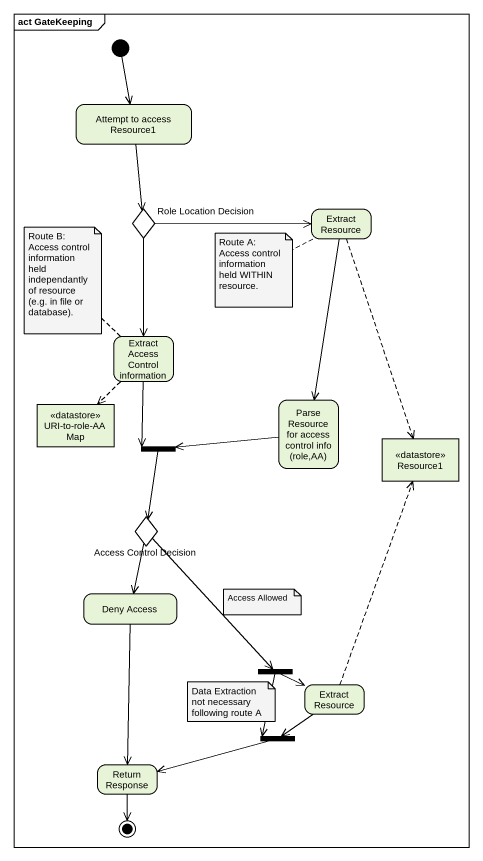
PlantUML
@startuml
mainframe act GateKeeping
hide empty description
state "Attempt to access Resource1" as Attempt_to_access_Resource1
state "Role Location Decision" as Role_Location_Decision <<choice>>
state "Extract Resource" as Extract_Resource
state "Extract Access Control information" as Extract_Access_Control
state "Parse Resource for access control info (role,AA)" as Parse_Resource_for_access
state "URI-to-role-AA Map" as URI_to_role_AA_Map <<datastore>>
state Resource1 <<datastore>>
state fork1 <<join>>
state "Access Control Decision" as Access_Control_Decision <<choice>>
state "Deny Access" as Deny_Access
state fork2 <<fork>>
state "Extract Resource" as Extract_Resource_2
state fork3 <<join>>
state "Return Response" as Return_Response
[*] --> Attempt_to_access_Resource1
Attempt_to_access_Resource1 --> Role_Location_Decision
Role_Location_Decision -right-> Extract_Resource
Role_Location_Decision --> Extract_Access_Control
Extract_Resource --> Parse_Resource_for_access
Extract_Resource -[dashed]-> Resource1
Extract_Access_Control -[dashed]-> URI_to_role_AA_Map
Extract_Access_Control --> fork1
Parse_Resource_for_access -left-> fork1
fork1 --> Access_Control_Decision
Access_Control_Decision --> Deny_Access
Access_Control_Decision --> fork2
Deny_Access --> Return_Response
fork2 -right-> Extract_Resource_2
fork2 --> fork3
Extract_Resource_2 -up[dashed]-> Resource1
Extract_Resource_2 --> fork3
fork3 -left-> Return_Response
Return_Response --> [*]
note top of Extract_Access_Control : Route B: Access control information held independantly of resource (e.g. in file or database).
note left of Extract_Resource : Route A: Access control information held WITHIN resource.
note as N3
  Access Allowed
end note
note as N4
  Data Extraction not necessary following route A
end note
@enduml
